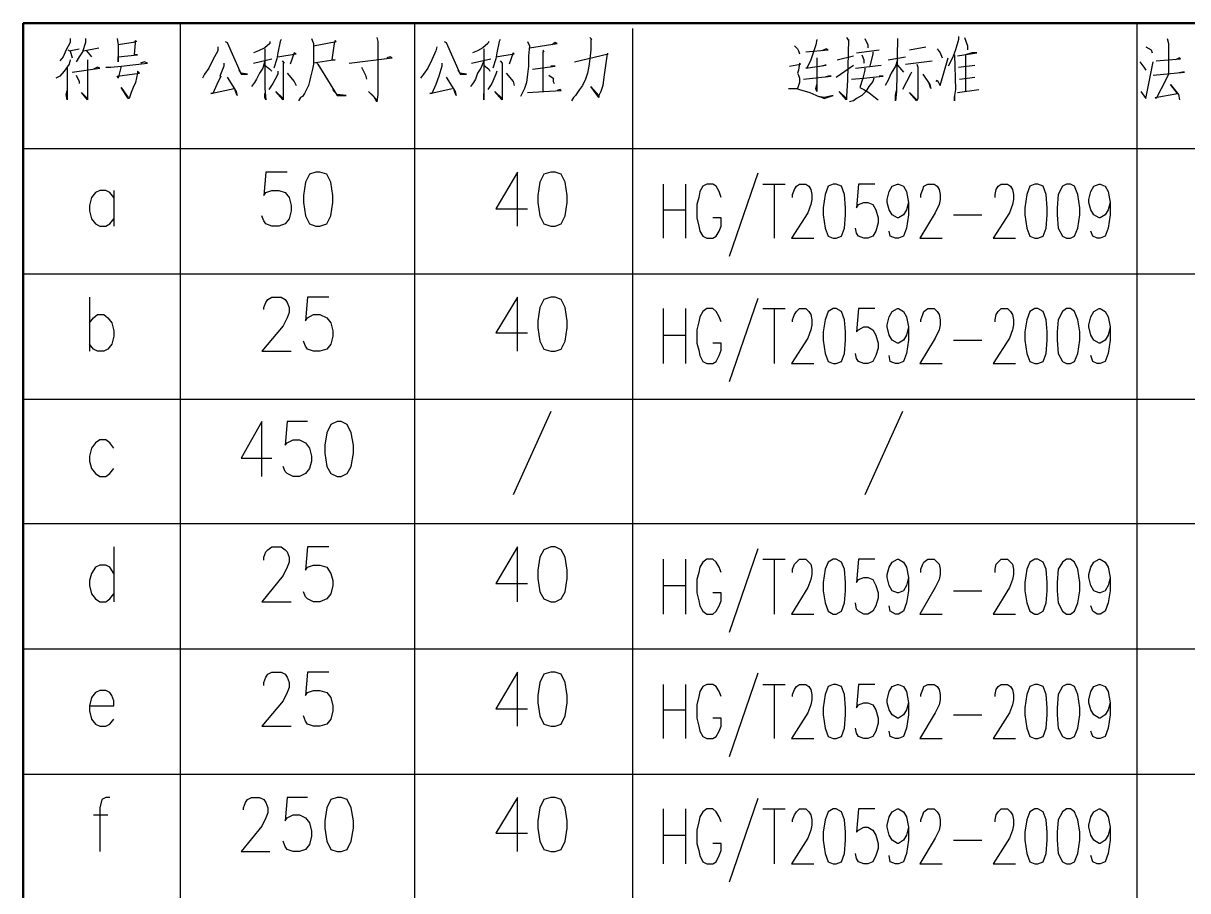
# Model space of a CAD drawing. Header units: millimetres. Extents: x -892 to 4698, y -3687 to 4524.
# Drawn here: x 3219 to 3964, y 1614 to 2169 of the extents above; entities that cross this region are included whole.
import ezdxf

# ---------------------------------------------------------------- set-up
doc = ezdxf.new("R2010")
doc.units = ezdxf.units.MM
doc.layers.add('1', color=7, linetype='Continuous')

msp = doc.modelspace()

# ---------------------------------------------------------------- linework, layer by layer
at = {"layer": '1', "color": 0, "lineweight": 50}
for points in [[(3218.67, 2168.5), (3218.67, 1128.39)], [(4419.11, 1128.39), (4419.11, 2168.5), (3218.67, 2168.5)]]:
    msp.add_lwpolyline(points, dxfattribs=at)
at = {"layer": '1', "color": 0, "lineweight": 25}
for points in [[(3319.03, 2168.5), (3319.03, 1128.39)], [(3468.92, 2168.5), (3468.92, 1128.39)], [(3930.98, 2168.5), (3930.98, 1128.39)], [(3608.39, 2165.24), (3608.39, 1125.13)], [(3248.65, 2158.73), (3248.65, 2156.12), (3246.04, 2151.56), (3244.09, 2147), (3242.13, 2144.39)], [(3258.43, 2158.73), (3258.43, 2156.12), (3256.47, 2150.25), (3254.51, 2147), (3252.56, 2143.74)], [(3257.12, 2150.91), (3266.9, 2152.86)], [(3278.63, 2158.73), (3279.28, 2154.82), (3279.28, 2143.74), (3279.28, 2147), (3291.66, 2148.3), (3289.71, 2148.3), (3290.36, 2156.12), (3290.36, 2157.42), (3291.01, 2156.77), (3289.06, 2156.12), (3279.28, 2154.82)], [(3343.15, 2153.51), (3343.15, 2150.91), (3339.89, 2145.04), (3337.28, 2139.83), (3334.67, 2135.92), (3333.37, 2133.31)], [(3347.71, 2156.77), (3349.01, 2156.12), (3358.14, 2135.92), (3358.79, 2135.92), (3362.05, 2135.92), (3358.14, 2136.57), (3356.83, 2138.52)], [(3376.38, 2156.77), (3376.38, 2155.47), (3373.12, 2152.86), (3369.21, 2150.91), (3365.96, 2149.6)], [(3383.55, 2158.08), (3382.9, 2156.77), (3381.6, 2149.6), (3380.94, 2145.69), (3378.99, 2139.83)], [(3403.1, 2158.73), (3404.41, 2155.47), (3404.41, 2152.21), (3404.41, 2148.95), (3404.41, 2146.34), (3404.41, 2142.43), (3403.75, 2139.18), (3403.1, 2136.57), (3402.45, 2133.96), (3401.8, 2131.36), (3401.15, 2128.75), (3399.84, 2126.14), (3398.54, 2123.53), (3397.24, 2121.58), (3395.93, 2120.93), (3394.63, 2118.97)], [(3404.41, 2154.16), (3418.74, 2156.77), (3418.09, 2157.42), (3417.44, 2155.47), (3416.14, 2145.04), (3418.09, 2145.04), (3404.41, 2143.09)], [(3444.81, 2159.38), (3445.46, 2156.77), (3445.46, 2123.53), (3445.46, 2122.88), (3444.81, 2118.32), (3442.86, 2121.58), (3442.2, 2122.23), (3439.6, 2124.84), (3444.81, 2119.62)], [(3483.26, 2153.51), (3482.61, 2150.91), (3480, 2145.04), (3477.4, 2139.83), (3474.79, 2135.92), (3472.83, 2133.31)], [(3487.82, 2156.77), (3489.13, 2156.12), (3498.25, 2135.92), (3502.16, 2135.92), (3498.25, 2136.57), (3496.95, 2138.52)], [(3516.5, 2156.77), (3515.85, 2155.47), (3512.59, 2152.86), (3509.33, 2150.91), (3506.07, 2149.6)], [(3523.67, 2158.08), (3523.02, 2156.77), (3521.71, 2149.6), (3521.06, 2145.69), (3519.11, 2139.83)], [(3541.26, 2156.77), (3542.57, 2154.16), (3541.92, 2147.65), (3541.92, 2141.13), (3541.26, 2135.92), (3540.61, 2130.7), (3539.31, 2126.79), (3538.01, 2124.19), (3536.7, 2121.58)], [(3542.57, 2152.86), (3560.16, 2155.47), (3558.86, 2156.12), (3556.9, 2154.82)], [(3581.02, 2159.38), (3582.32, 2158.08), (3581.67, 2158.08), (3581.67, 2151.56), (3581.02, 2145.69), (3580.37, 2141.13), (3579.71, 2136.57), (3578.41, 2132.66), (3576.46, 2128.75), (3574.5, 2126.14), (3571.89, 2122.23), (3570.59, 2120.93), (3569.29, 2118.97)], [(3712.01, 2154.16), (3713.96, 2152.21), (3714.62, 2150.91), (3715.27, 2148.95)], [(3726.35, 2158.08), (3725.7, 2154.82), (3722.44, 2145.04), (3719.83, 2139.83), (3719.18, 2139.83), (3732.21, 2141.78), (3731.56, 2141.78), (3729.61, 2141.13)], [(3745.25, 2159.38), (3746.55, 2157.42), (3746.55, 2158.08), (3745.9, 2132.01), (3745.25, 2121.58), (3745.25, 2120.28), (3745.25, 2119.62), (3740.68, 2124.84), (3745.25, 2120.28)], [(3756.98, 2158.73), (3758.93, 2154.82), (3758.93, 2152.86)], [(3777.83, 2158.73), (3777.18, 2124.84), (3776.53, 2118.97), (3776.53, 2122.23), (3777.18, 2125.49)], [(3785.65, 2151.56), (3796.08, 2153.51)], [(3816.93, 2160.03), (3816.93, 2158.08), (3814.98, 2151.56), (3813.02, 2146.34), (3810.42, 2141.13)], [(3820.84, 2159.38), (3822.8, 2154.16), (3822.8, 2152.86), (3822.8, 2151.56)], [(3936.85, 2153.51), (3940.1, 2151.56), (3940.76, 2149.6)], [(3950.53, 2158.73), (3951.18, 2155.47), (3951.18, 2135.92), (3949.88, 2132.66), (3943.36, 2120.28), (3942.71, 2120.93), (3957.05, 2123.53), (3952.49, 2129.4), (3957.7, 2122.88), (3958.35, 2119.62)], [(3247.35, 2151.56), (3248, 2150.91), (3254.51, 2152.21)], [(3248.65, 2150.91), (3249.95, 2146.34)], [(3259.08, 2150.91), (3262.34, 2147)], [(3365.96, 2143.09), (3377.69, 2145.69)], [(3373.12, 2152.21), (3373.12, 2126.79), (3373.78, 2119.62), (3373.12, 2120.93), (3373.12, 2123.53)], [(3381.6, 2147), (3393.33, 2148.95), (3392.02, 2149.6), (3389.42, 2142.43)], [(3427.22, 2143.09), (3454.59, 2146.34), (3453.28, 2147), (3451.33, 2146.34)], [(3505.42, 2143.09), (3517.8, 2145.69)], [(3513.24, 2152.21), (3513.24, 2126.79), (3513.24, 2119.62), (3513.24, 2120.93), (3513.24, 2123.53)], [(3521.06, 2147), (3532.79, 2148.95), (3532.14, 2149.6), (3529.53, 2142.43)], [(3551.04, 2151.56), (3551.69, 2150.25), (3551.04, 2150.25), (3551.04, 2124.84)], [(3571.24, 2143.74), (3592.75, 2148.95), (3592.1, 2148.95), (3591.44, 2144.39), (3590.79, 2138.52), (3590.14, 2133.96), (3589.49, 2128.75), (3588.19, 2124.84), (3586.88, 2122.23), (3586.88, 2120.93), (3581.67, 2128.1), (3586.88, 2122.23)], [(3719.18, 2150.25), (3733.52, 2151.56), (3732.21, 2152.21), (3729.61, 2150.91)], [(3726.35, 2146.34), (3726.35, 2124.84), (3725.7, 2126.79), (3726.35, 2129.4)], [(3739.38, 2145.04), (3749.81, 2147.65)], [(3751.76, 2149.6), (3766.1, 2151.56)], [(3755.02, 2148.3), (3756.33, 2145.04), (3756.33, 2143.09)], [(3762.19, 2150.25), (3762.19, 2148.95), (3760.24, 2141.13)], [(3771.97, 2145.04), (3783.04, 2147)], [(3802.6, 2131.36), (3803.25, 2132.01), (3805.2, 2128.75), (3810.42, 2146.34)], [(3803.25, 2152.21), (3805.2, 2149.6), (3806.51, 2146.34)], [(3814.33, 2148.3), (3814.98, 2126.14), (3814.33, 2122.23), (3814.33, 2118.97), (3814.33, 2121.58)], [(3816.28, 2147.65), (3828.66, 2149.6), (3828.01, 2149.6), (3825.41, 2149.6), (3821.5, 2148.3), (3821.5, 2124.84)], [(3943.36, 2144.39), (3959, 2145.69), (3958.35, 2146.34), (3955.75, 2145.04)], [(3248.65, 2145.04), (3248, 2142.43), (3244.74, 2137.87), (3242.13, 2134.61), (3239.53, 2133.31)], [(3246.69, 2140.48), (3246.69, 2119.62), (3246.04, 2122.88), (3246.69, 2125.49)], [(3249.95, 2137.22), (3267.55, 2139.83), (3266.25, 2140.48), (3263.64, 2139.18)], [(3259.73, 2145.04), (3259.73, 2128.75), (3259.73, 2122.88), (3259.73, 2120.28), (3259.73, 2119.62), (3255.82, 2124.19), (3259.73, 2120.28)], [(3271.46, 2140.48), (3274.72, 2140.48), (3281.23, 2141.13), (3298.18, 2143.09), (3296.22, 2143.74), (3293.62, 2143.09)], [(3281.23, 2141.13), (3279.28, 2133.31), (3278.63, 2134.61), (3292.97, 2136.57), (3291.66, 2137.87), (3291.66, 2136.57), (3290.36, 2130.7), (3289.06, 2127.45), (3287.75, 2124.19), (3287.1, 2122.23), (3286.45, 2120.28), (3285.8, 2120.28), (3281.23, 2127.45), (3285.8, 2120.93)], [(3347.06, 2143.09), (3347.06, 2141.13), (3344.45, 2134.61), (3345.1, 2134.61), (3342.49, 2129.4), (3339.89, 2123.53), (3338.58, 2123.53), (3353.57, 2126.79)], [(3373.12, 2144.39), (3371.82, 2139.83), (3369.87, 2136.57), (3367.91, 2132.66), (3366.61, 2130.7), (3364.65, 2128.1)], [(3373.12, 2141.78), (3376.38, 2139.18), (3377.69, 2137.87)], [(3381.6, 2137.87), (3381.6, 2135.92), (3378.34, 2130.05), (3375.73, 2126.14)], [(3384.2, 2144.39), (3385.51, 2143.09), (3384.86, 2143.09), (3384.86, 2126.14), (3384.86, 2121.58), (3384.86, 2119.62), (3380.29, 2124.84), (3384.86, 2120.28)], [(3406.36, 2143.09), (3407.01, 2142.43), (3419.4, 2122.23), (3420.05, 2122.23), (3425.26, 2122.23), (3419.4, 2122.88), (3416.79, 2126.14)], [(3435.04, 2140.48), (3437.64, 2135.27), (3438.29, 2132.66)], [(3486.52, 2143.09), (3486.52, 2141.13), (3484.57, 2134.61), (3482.61, 2129.4), (3480, 2123.53), (3478.7, 2123.53), (3493.04, 2126.79)], [(3513.24, 2144.39), (3511.29, 2139.83), (3509.33, 2136.57), (3508.03, 2132.66), (3506.72, 2130.7), (3504.77, 2128.1)], [(3513.24, 2141.78), (3516.5, 2139.18), (3517.15, 2137.87)], [(3521.71, 2137.87), (3521.06, 2135.92), (3518.45, 2130.05), (3515.85, 2126.14)], [(3523.67, 2144.39), (3524.97, 2143.09), (3524.97, 2126.14), (3524.97, 2121.58), (3524.97, 2119.62), (3520.41, 2124.84), (3524.97, 2120.28)], [(3544.52, 2139.18), (3558.86, 2141.13), (3558.21, 2141.13), (3556.25, 2141.13)], [(3708.75, 2141.13), (3715.92, 2142.43), (3715.27, 2143.09), (3714.62, 2138.52), (3713.96, 2136.57), (3714.62, 2135.27), (3715.27, 2133.31), (3715.27, 2132.66), (3715.27, 2130.7), (3713.96, 2126.79)], [(3738.73, 2133.96), (3749.81, 2141.78)], [(3751.11, 2139.83), (3767.4, 2141.78)], [(3756.98, 2139.83), (3756.98, 2138.52), (3755.67, 2133.31), (3753.72, 2127.45), (3756.33, 2126.14), (3759.58, 2124.19), (3762.84, 2121.58), (3765.45, 2119.62)], [(3777.83, 2145.04), (3776.53, 2141.13), (3773.92, 2136.57), (3771.97, 2132.01), (3770.01, 2128.75)], [(3777.83, 2141.78), (3781.74, 2137.22)], [(3783.04, 2142.43), (3799.99, 2144.39)], [(3790.21, 2142.43), (3790.87, 2140.48), (3790.87, 2124.19), (3790.87, 2120.28), (3790.21, 2118.97), (3785.65, 2124.19), (3790.21, 2119.62)], [(3816.93, 2140.48), (3827.36, 2141.78)], [(3932.94, 2143.74), (3935.54, 2140.48), (3936.85, 2138.52)], [(3933.59, 2124.84), (3936.85, 2120.28), (3941.41, 2143.74)], [(3252.56, 2135.27), (3254.51, 2131.36), (3254.51, 2130.05)], [(3349.01, 2133.96), (3354.88, 2124.84), (3355.53, 2122.23), (3354.23, 2125.49)], [(3387.46, 2136.57), (3392.02, 2131.36), (3393.33, 2128.75)], [(3489.13, 2133.96), (3494.99, 2124.84), (3495.64, 2122.23), (3494.34, 2125.49)], [(3527.58, 2136.57), (3532.14, 2131.36), (3532.79, 2128.75)], [(3554.95, 2135.27), (3557.56, 2133.31), (3557.56, 2131.36), (3558.21, 2130.05)], [(3717.87, 2132.66), (3735.47, 2134.61), (3734.17, 2134.61), (3733.52, 2134.61), (3731.56, 2133.96)], [(3762.84, 2133.31), (3762.19, 2131.36), (3759.58, 2128.1), (3757.63, 2124.84), (3755.02, 2122.23), (3751.76, 2120.28), (3749.81, 2118.97), (3747.2, 2118.32)], [(3748.5, 2132.66), (3756.33, 2133.31), (3762.19, 2133.96), (3768.71, 2134.61), (3768.06, 2134.61), (3766.1, 2134.61)], [(3786.96, 2137.22), (3786.3, 2135.92), (3781.09, 2126.14)], [(3794.12, 2135.92), (3798.69, 2129.4), (3799.34, 2126.79), (3798.03, 2130.7)], [(3817.59, 2132.66), (3827.36, 2133.96)], [(3941.41, 2135.27), (3961.61, 2137.22), (3960.31, 2137.22), (3957.05, 2136.57)], [(3541.26, 2124.19), (3551.69, 2124.84), (3562.77, 2125.49), (3562.12, 2126.14), (3560.16, 2125.49)], [(3708.1, 2126.79), (3711.36, 2126.79), (3713.31, 2126.79), (3715.27, 2126.14), (3721.78, 2124.19), (3727.65, 2121.58), (3728.3, 2121.58), (3730.91, 2120.28), (3736.77, 2122.23), (3730.91, 2120.93), (3727, 2121.58)], [(3816.28, 2124.19), (3829.97, 2126.14)], [(3218.67, 2088.34), (4419.11, 2088.34)], [(3387.46, 2073.35), (3373.78, 2073.35), (3372.47, 2058.36), (3373.78, 2060.32), (3377.69, 2061.62), (3382.25, 2061.62), (3386.16, 2060.32), (3388.77, 2057.06), (3390.07, 2051.85), (3390.07, 2048.59), (3388.77, 2043.38), (3386.16, 2040.12), (3382.25, 2038.81), (3377.69, 2038.81), (3373.78, 2040.12), (3372.47, 2042.07), (3371.17, 2045.33)], [(3405.71, 2073.35), (3401.8, 2072.05), (3399.19, 2066.84), (3397.89, 2058.36), (3397.89, 2053.8), (3399.19, 2045.33), (3401.8, 2040.12), (3405.71, 2038.81), (3408.32, 2038.81), (3412.88, 2040.12), (3415.49, 2045.33), (3416.79, 2053.8), (3416.79, 2058.36), (3415.49, 2066.84), (3412.88, 2072.05), (3408.32, 2073.35), (3405.71, 2073.35)], [(3534.75, 2038.81), (3534.75, 2073.35), (3521.06, 2049.89), (3541.26, 2049.89)], [(3556.25, 2073.35), (3551.69, 2072.05), (3549.08, 2066.84), (3547.78, 2058.36), (3547.78, 2053.8), (3549.08, 2045.33), (3551.69, 2040.12), (3556.25, 2038.81), (3558.86, 2038.81), (3562.77, 2040.12), (3565.38, 2045.33), (3566.68, 2053.8), (3566.68, 2058.36), (3565.38, 2066.84), (3562.77, 2072.05), (3558.86, 2073.35), (3556.25, 2073.35)], [(3688.55, 2072.7), (3670.3, 2019.26)], [(3627.94, 2065.53), (3627.94, 2030.99)], [(3642.28, 2065.53), (3642.28, 2030.99)], [(3665.09, 2057.06), (3663.78, 2060.97), (3661.83, 2064.23), (3659.87, 2065.53), (3655.96, 2065.53), (3653.36, 2064.23), (3651.4, 2060.97), (3650.75, 2057.06), (3649.45, 2052.5), (3649.45, 2044.03), (3650.75, 2038.81), (3651.4, 2035.56), (3653.36, 2032.3), (3655.96, 2030.99), (3659.87, 2030.99), (3661.83, 2032.3), (3663.78, 2035.56), (3665.09, 2038.81), (3665.09, 2044.03), (3659.87, 2044.03)], [(3691.81, 2065.53), (3706.14, 2065.53)], [(3698.98, 2065.53), (3698.98, 2030.99)], [(3710.71, 2057.06), (3710.71, 2059.02), (3712.01, 2062.27), (3713.31, 2064.23), (3715.27, 2065.53), (3719.18, 2065.53), (3721.13, 2064.23), (3722.44, 2062.27), (3723.09, 2059.02), (3723.09, 2055.76), (3722.44, 2052.5), (3720.48, 2047.29), (3710.05, 2030.99), (3724.39, 2030.99)], [(3736.77, 2065.53), (3733.52, 2064.23), (3731.56, 2059.02), (3730.26, 2050.54), (3730.26, 2045.98), (3731.56, 2037.51), (3733.52, 2032.3), (3736.77, 2030.99), (3738.73, 2030.99), (3741.99, 2032.3), (3743.94, 2037.51), (3744.59, 2045.98), (3744.59, 2050.54), (3743.94, 2059.02), (3741.99, 2064.23), (3738.73, 2065.53), (3736.77, 2065.53)], [(3763.49, 2065.53), (3753.07, 2065.53), (3751.76, 2050.54), (3753.07, 2052.5), (3756.33, 2053.8), (3758.93, 2053.8), (3762.19, 2052.5), (3764.15, 2049.24), (3765.45, 2044.03), (3765.45, 2040.77), (3764.15, 2035.56), (3762.19, 2032.3), (3758.93, 2030.99), (3756.33, 2030.99), (3753.07, 2032.3), (3751.76, 2034.25), (3751.11, 2037.51)], [(3785, 2053.8), (3783.7, 2049.24), (3781.74, 2045.98), (3778.48, 2044.03), (3777.83, 2044.03), (3774.57, 2045.98), (3772.62, 2049.24), (3771.31, 2053.8), (3771.31, 2055.76), (3772.62, 2060.97), (3774.57, 2064.23), (3777.83, 2065.53), (3778.48, 2065.53), (3781.74, 2064.23), (3783.7, 2060.97), (3785, 2053.8), (3785, 2045.98), (3783.7, 2037.51), (3781.74, 2032.3), (3778.48, 2030.99), (3776.53, 2030.99), (3773.27, 2032.3), (3772.62, 2035.56)], [(3792.82, 2057.06), (3792.82, 2059.02), (3794.12, 2062.27), (3794.78, 2064.23), (3797.38, 2065.53), (3801.29, 2065.53), (3803.25, 2064.23), (3804.55, 2062.27), (3805.2, 2059.02), (3805.2, 2055.76), (3804.55, 2052.5), (3801.94, 2047.29), (3792.17, 2030.99), (3806.51, 2030.99)], [(3840.39, 2057.06), (3840.39, 2059.02), (3841.05, 2062.27), (3842.35, 2064.23), (3844.3, 2065.53), (3848.22, 2065.53), (3850.17, 2064.23), (3851.47, 2062.27), (3852.13, 2059.02), (3852.13, 2055.76), (3851.47, 2052.5), (3849.52, 2047.29), (3839.09, 2030.99), (3853.43, 2030.99)], [(3865.81, 2065.53), (3862.55, 2064.23), (3860.6, 2059.02), (3859.29, 2050.54), (3859.29, 2045.98), (3860.6, 2037.51), (3862.55, 2032.3), (3865.81, 2030.99), (3867.77, 2030.99), (3871.02, 2032.3), (3872.98, 2037.51), (3873.63, 2045.98), (3873.63, 2050.54), (3872.98, 2059.02), (3871.02, 2064.23), (3867.77, 2065.53), (3865.81, 2065.53)], [(3886.01, 2065.53), (3883.41, 2064.23), (3880.8, 2059.02), (3880.15, 2050.54), (3880.15, 2045.98), (3880.8, 2037.51), (3883.41, 2032.3), (3886.01, 2030.99), (3888.62, 2030.99), (3891.23, 2032.3), (3893.18, 2037.51), (3894.49, 2045.98), (3894.49, 2050.54), (3893.18, 2059.02), (3891.23, 2064.23), (3888.62, 2065.53), (3886.01, 2065.53)], [(3914.04, 2053.8), (3912.73, 2049.24), (3910.78, 2045.98), (3907.52, 2044.03), (3906.87, 2044.03), (3903.61, 2045.98), (3901.65, 2049.24), (3900.35, 2053.8), (3900.35, 2055.76), (3901.65, 2060.97), (3903.61, 2064.23), (3906.87, 2065.53), (3907.52, 2065.53), (3910.78, 2064.23), (3912.73, 2060.97), (3914.04, 2053.8), (3914.04, 2045.98), (3912.73, 2037.51), (3910.78, 2032.3), (3907.52, 2030.99), (3905.56, 2030.99), (3902.96, 2032.3), (3901.65, 2035.56)], [(3276.67, 2057.06), (3274.07, 2060.32), (3271.46, 2061.62), (3267.55, 2061.62), (3264.94, 2060.32), (3262.34, 2057.06), (3261.03, 2051.85), (3261.03, 2048.59), (3262.34, 2043.38), (3264.94, 2040.12), (3267.55, 2038.81), (3271.46, 2038.81), (3274.07, 2040.12), (3276.67, 2043.38)], [(3276.67, 2061.62), (3276.67, 2038.81)], [(3627.94, 2049.24), (3642.28, 2049.24)], [(3813.67, 2045.98), (3831.92, 2045.98)], [(3218.67, 2008.18), (4419.11, 2008.18)], [(3261.03, 1993.19), (3261.03, 1958.65)], [(3372.47, 1985.37), (3372.47, 1986.68), (3373.78, 1989.94), (3375.08, 1991.89), (3377.69, 1993.19), (3383.55, 1993.19), (3386.16, 1991.89), (3387.46, 1989.94), (3388.77, 1986.68), (3388.77, 1983.42), (3387.46, 1980.16), (3384.86, 1974.95), (3371.17, 1958.65), (3390.07, 1958.65)], [(3414.18, 1993.19), (3400.5, 1993.19), (3399.19, 1978.21), (3400.5, 1980.16), (3404.41, 1982.12), (3408.32, 1982.12), (3412.88, 1980.16), (3415.49, 1976.9), (3416.79, 1971.69), (3416.79, 1968.43), (3415.49, 1963.22), (3412.88, 1959.96), (3408.32, 1958.65), (3404.41, 1958.65), (3400.5, 1959.96), (3399.19, 1961.91), (3397.89, 1965.17)], [(3534.75, 1958.65), (3534.75, 1993.19), (3521.06, 1970.38), (3541.26, 1970.38)], [(3556.25, 1993.19), (3551.69, 1991.89), (3549.08, 1986.68), (3547.78, 1978.21), (3547.78, 1973.64), (3549.08, 1965.17), (3551.69, 1959.96), (3556.25, 1958.65), (3558.86, 1958.65), (3562.77, 1959.96), (3565.38, 1965.17), (3566.68, 1973.64), (3566.68, 1978.21), (3565.38, 1986.68), (3562.77, 1991.89), (3558.86, 1993.19), (3556.25, 1993.19)], [(3688.55, 1992.54), (3670.3, 1939.1)], [(3261.03, 1976.9), (3263.64, 1980.16), (3266.25, 1982.12), (3270.16, 1982.12), (3272.76, 1980.16), (3275.37, 1976.9), (3276.67, 1971.69), (3276.67, 1968.43), (3275.37, 1963.22), (3272.76, 1959.96), (3270.16, 1958.65), (3266.25, 1958.65), (3263.64, 1959.96), (3261.03, 1963.22)], [(3627.94, 1986.03), (3627.94, 1950.83)], [(3642.28, 1986.03), (3642.28, 1950.83)], [(3665.09, 1977.55), (3663.78, 1980.81), (3661.83, 1984.07), (3659.87, 1986.03), (3655.96, 1986.03), (3653.36, 1984.07), (3651.4, 1980.81), (3650.75, 1977.55), (3649.45, 1972.34), (3649.45, 1963.87), (3650.75, 1959.31), (3651.4, 1956.05), (3653.36, 1952.14), (3655.96, 1950.83), (3659.87, 1950.83), (3661.83, 1952.14), (3663.78, 1956.05), (3665.09, 1959.31), (3665.09, 1963.87), (3659.87, 1963.87)], [(3691.81, 1986.03), (3706.14, 1986.03)], [(3698.98, 1986.03), (3698.98, 1950.83)], [(3710.71, 1977.55), (3710.71, 1978.86), (3712.01, 1982.12), (3713.31, 1984.07), (3715.27, 1986.03), (3719.18, 1986.03), (3721.13, 1984.07), (3722.44, 1982.12), (3723.09, 1978.86), (3723.09, 1975.6), (3722.44, 1972.34), (3720.48, 1967.13), (3710.05, 1950.83), (3724.39, 1950.83)], [(3736.77, 1986.03), (3733.52, 1984.07), (3731.56, 1978.86), (3730.26, 1971.04), (3730.26, 1965.82), (3731.56, 1957.35), (3733.52, 1952.14), (3736.77, 1950.83), (3738.73, 1950.83), (3741.99, 1952.14), (3743.94, 1957.35), (3744.59, 1965.82), (3744.59, 1971.04), (3743.94, 1978.86), (3741.99, 1984.07), (3738.73, 1986.03), (3736.77, 1986.03)], [(3763.49, 1986.03), (3753.07, 1986.03), (3751.76, 1971.04), (3753.07, 1972.34), (3756.33, 1974.3), (3758.93, 1974.3), (3762.19, 1972.34), (3764.15, 1969.08), (3765.45, 1963.87), (3765.45, 1960.61), (3764.15, 1956.05), (3762.19, 1952.14), (3758.93, 1950.83), (3756.33, 1950.83), (3753.07, 1952.14), (3751.76, 1954.09), (3751.11, 1957.35)], [(3785, 1974.3), (3783.7, 1969.08), (3781.74, 1965.82), (3778.48, 1963.87), (3777.83, 1963.87), (3774.57, 1965.82), (3772.62, 1969.08), (3771.31, 1974.3), (3771.31, 1975.6), (3772.62, 1980.81), (3774.57, 1984.07), (3777.83, 1986.03), (3778.48, 1986.03), (3781.74, 1984.07), (3783.7, 1980.81), (3785, 1974.3), (3785, 1965.82), (3783.7, 1957.35), (3781.74, 1952.14), (3778.48, 1950.83), (3776.53, 1950.83), (3773.27, 1952.14), (3772.62, 1956.05)], [(3792.82, 1977.55), (3792.82, 1978.86), (3794.12, 1982.12), (3794.78, 1984.07), (3797.38, 1986.03), (3801.29, 1986.03), (3803.25, 1984.07), (3804.55, 1982.12), (3805.2, 1978.86), (3805.2, 1975.6), (3804.55, 1972.34), (3801.94, 1967.13), (3792.17, 1950.83), (3806.51, 1950.83)], [(3840.39, 1977.55), (3840.39, 1978.86), (3841.05, 1982.12), (3842.35, 1984.07), (3844.3, 1986.03), (3848.22, 1986.03), (3850.17, 1984.07), (3851.47, 1982.12), (3852.13, 1978.86), (3852.13, 1975.6), (3851.47, 1972.34), (3849.52, 1967.13), (3839.09, 1950.83), (3853.43, 1950.83)], [(3865.81, 1986.03), (3862.55, 1984.07), (3860.6, 1978.86), (3859.29, 1971.04), (3859.29, 1965.82), (3860.6, 1957.35), (3862.55, 1952.14), (3865.81, 1950.83), (3867.77, 1950.83), (3871.02, 1952.14), (3872.98, 1957.35), (3873.63, 1965.82), (3873.63, 1971.04), (3872.98, 1978.86), (3871.02, 1984.07), (3867.77, 1986.03), (3865.81, 1986.03)], [(3886.01, 1986.03), (3883.41, 1984.07), (3880.8, 1978.86), (3880.15, 1971.04), (3880.15, 1965.82), (3880.8, 1957.35), (3883.41, 1952.14), (3886.01, 1950.83), (3888.62, 1950.83), (3891.23, 1952.14), (3893.18, 1957.35), (3894.49, 1965.82), (3894.49, 1971.04), (3893.18, 1978.86), (3891.23, 1984.07), (3888.62, 1986.03), (3886.01, 1986.03)], [(3914.04, 1974.3), (3912.73, 1969.08), (3910.78, 1965.82), (3907.52, 1963.87), (3906.87, 1963.87), (3903.61, 1965.82), (3901.65, 1969.08), (3900.35, 1974.3), (3900.35, 1975.6), (3901.65, 1980.81), (3903.61, 1984.07), (3906.87, 1986.03), (3907.52, 1986.03), (3910.78, 1984.07), (3912.73, 1980.81), (3914.04, 1974.3), (3914.04, 1965.82), (3912.73, 1957.35), (3910.78, 1952.14), (3907.52, 1950.83), (3905.56, 1950.83), (3902.96, 1952.14), (3901.65, 1956.05)], [(3627.94, 1969.08), (3642.28, 1969.08)], [(3813.67, 1965.82), (3831.92, 1965.82)], [(3218.67, 1928.02), (4419.11, 1928.02)], [(3556.25, 1920.2), (3532.14, 1866.76)], [(3781.09, 1920.2), (3756.98, 1866.76)], [(3371.17, 1878.5), (3371.17, 1913.69), (3358.14, 1890.23), (3377.69, 1890.23)], [(3400.5, 1913.69), (3387.46, 1913.69), (3386.16, 1898.7), (3387.46, 1900), (3391.37, 1901.96), (3395.28, 1901.96), (3399.19, 1900), (3401.8, 1896.74), (3403.1, 1891.53), (3403.1, 1888.27), (3401.8, 1883.71), (3399.19, 1880.45), (3395.28, 1878.5), (3391.37, 1878.5), (3387.46, 1880.45), (3386.16, 1881.75), (3384.86, 1885.01)], [(3419.4, 1913.69), (3415.49, 1911.73), (3412.88, 1906.52), (3411.57, 1898.7), (3411.57, 1893.48), (3412.88, 1885.01), (3415.49, 1880.45), (3419.4, 1878.5), (3422, 1878.5), (3425.91, 1880.45), (3428.52, 1885.01), (3429.82, 1893.48), (3429.82, 1898.7), (3428.52, 1906.52), (3425.91, 1911.73), (3422, 1913.69), (3419.4, 1913.69)], [(3276.67, 1896.74), (3274.07, 1900), (3271.46, 1901.96), (3267.55, 1901.96), (3264.94, 1900), (3262.34, 1896.74), (3261.03, 1891.53), (3261.03, 1888.27), (3262.34, 1883.71), (3264.94, 1880.45), (3267.55, 1878.5), (3271.46, 1878.5), (3274.07, 1880.45), (3276.67, 1883.71)], [(3218.67, 1848.52), (4419.11, 1848.52)], [(3276.67, 1833.53), (3276.67, 1798.34)], [(3372.47, 1825.06), (3372.47, 1827.01), (3373.78, 1830.27), (3375.08, 1831.57), (3377.69, 1833.53), (3383.55, 1833.53), (3386.16, 1831.57), (3387.46, 1830.27), (3388.77, 1827.01), (3388.77, 1823.75), (3387.46, 1820.49), (3384.86, 1815.28), (3371.17, 1798.34), (3390.07, 1798.34)], [(3414.18, 1833.53), (3400.5, 1833.53), (3399.19, 1818.54), (3400.5, 1820.49), (3404.41, 1821.8), (3408.32, 1821.8), (3412.88, 1820.49), (3415.49, 1816.58), (3416.79, 1812.02), (3416.79, 1808.76), (3415.49, 1803.55), (3412.88, 1800.29), (3408.32, 1798.34), (3404.41, 1798.34), (3400.5, 1800.29), (3399.19, 1801.59), (3397.89, 1804.85)], [(3534.75, 1798.34), (3534.75, 1833.53), (3521.06, 1810.07), (3541.26, 1810.07)], [(3556.25, 1833.53), (3551.69, 1831.57), (3549.08, 1827.01), (3547.78, 1818.54), (3547.78, 1813.32), (3549.08, 1804.85), (3551.69, 1800.29), (3556.25, 1798.34), (3558.86, 1798.34), (3562.77, 1800.29), (3565.38, 1804.85), (3566.68, 1813.32), (3566.68, 1818.54), (3565.38, 1827.01), (3562.77, 1831.57), (3558.86, 1833.53), (3556.25, 1833.53)], [(3627.94, 1825.71), (3627.94, 1790.52)], [(3642.28, 1825.71), (3642.28, 1790.52)], [(3665.09, 1817.24), (3663.78, 1820.49), (3661.83, 1823.75), (3659.87, 1825.71), (3655.96, 1825.71), (3653.36, 1823.75), (3651.4, 1820.49), (3650.75, 1817.24), (3649.45, 1812.67), (3649.45, 1804.2), (3650.75, 1798.99), (3651.4, 1795.73), (3653.36, 1792.47), (3655.96, 1790.52), (3659.87, 1790.52), (3661.83, 1792.47), (3663.78, 1795.73), (3665.09, 1798.99), (3665.09, 1804.2), (3659.87, 1804.2)], [(3688.55, 1832.22), (3670.3, 1778.78)], [(3691.81, 1825.71), (3706.14, 1825.71)], [(3698.98, 1825.71), (3698.98, 1790.52)], [(3710.71, 1817.24), (3710.71, 1819.19), (3712.01, 1822.45), (3713.31, 1823.75), (3715.27, 1825.71), (3719.18, 1825.71), (3721.13, 1823.75), (3722.44, 1822.45), (3723.09, 1819.19), (3723.09, 1815.93), (3722.44, 1812.67), (3720.48, 1807.46), (3710.05, 1790.52), (3724.39, 1790.52)], [(3736.77, 1825.71), (3733.52, 1823.75), (3731.56, 1819.19), (3730.26, 1810.72), (3730.26, 1805.5), (3731.56, 1797.68), (3733.52, 1792.47), (3736.77, 1790.52), (3738.73, 1790.52), (3741.99, 1792.47), (3743.94, 1797.68), (3744.59, 1805.5), (3744.59, 1810.72), (3743.94, 1819.19), (3741.99, 1823.75), (3738.73, 1825.71), (3736.77, 1825.71)], [(3763.49, 1825.71), (3753.07, 1825.71), (3751.76, 1810.72), (3753.07, 1812.67), (3756.33, 1813.98), (3758.93, 1813.98), (3762.19, 1812.67), (3764.15, 1808.76), (3765.45, 1804.2), (3765.45, 1800.94), (3764.15, 1795.73), (3762.19, 1792.47), (3758.93, 1790.52), (3756.33, 1790.52), (3753.07, 1792.47), (3751.76, 1793.77), (3751.11, 1797.68)], [(3785, 1813.98), (3783.7, 1808.76), (3781.74, 1805.5), (3778.48, 1804.2), (3777.83, 1804.2), (3774.57, 1805.5), (3772.62, 1808.76), (3771.31, 1813.98), (3771.31, 1815.93), (3772.62, 1820.49), (3774.57, 1823.75), (3777.83, 1825.71), (3778.48, 1825.71), (3781.74, 1823.75), (3783.7, 1820.49), (3785, 1813.98), (3785, 1805.5), (3783.7, 1797.68), (3781.74, 1792.47), (3778.48, 1790.52), (3776.53, 1790.52), (3773.27, 1792.47), (3772.62, 1795.73)], [(3792.82, 1817.24), (3792.82, 1819.19), (3794.12, 1822.45), (3794.78, 1823.75), (3797.38, 1825.71), (3801.29, 1825.71), (3803.25, 1823.75), (3804.55, 1822.45), (3805.2, 1819.19), (3805.2, 1815.93), (3804.55, 1812.67), (3801.94, 1807.46), (3792.17, 1790.52), (3806.51, 1790.52)], [(3840.39, 1817.24), (3840.39, 1819.19), (3841.05, 1822.45), (3842.35, 1823.75), (3844.3, 1825.71), (3848.22, 1825.71), (3850.17, 1823.75), (3851.47, 1822.45), (3852.13, 1819.19), (3852.13, 1815.93), (3851.47, 1812.67), (3849.52, 1807.46), (3839.09, 1790.52), (3853.43, 1790.52)], [(3865.81, 1825.71), (3862.55, 1823.75), (3860.6, 1819.19), (3859.29, 1810.72), (3859.29, 1805.5), (3860.6, 1797.68), (3862.55, 1792.47), (3865.81, 1790.52), (3867.77, 1790.52), (3871.02, 1792.47), (3872.98, 1797.68), (3873.63, 1805.5), (3873.63, 1810.72), (3872.98, 1819.19), (3871.02, 1823.75), (3867.77, 1825.71), (3865.81, 1825.71)], [(3886.01, 1825.71), (3883.41, 1823.75), (3880.8, 1819.19), (3880.15, 1810.72), (3880.15, 1805.5), (3880.8, 1797.68), (3883.41, 1792.47), (3886.01, 1790.52), (3888.62, 1790.52), (3891.23, 1792.47), (3893.18, 1797.68), (3894.49, 1805.5), (3894.49, 1810.72), (3893.18, 1819.19), (3891.23, 1823.75), (3888.62, 1825.71), (3886.01, 1825.71)], [(3914.04, 1813.98), (3912.73, 1808.76), (3910.78, 1805.5), (3907.52, 1804.2), (3906.87, 1804.2), (3903.61, 1805.5), (3901.65, 1808.76), (3900.35, 1813.98), (3900.35, 1815.93), (3901.65, 1820.49), (3903.61, 1823.75), (3906.87, 1825.71), (3907.52, 1825.71), (3910.78, 1823.75), (3912.73, 1820.49), (3914.04, 1813.98), (3914.04, 1805.5), (3912.73, 1797.68), (3910.78, 1792.47), (3907.52, 1790.52), (3905.56, 1790.52), (3902.96, 1792.47), (3901.65, 1795.73)], [(3276.67, 1816.58), (3274.07, 1820.49), (3271.46, 1821.8), (3267.55, 1821.8), (3264.94, 1820.49), (3262.34, 1816.58), (3261.03, 1812.02), (3261.03, 1808.76), (3262.34, 1803.55), (3264.94, 1800.29), (3267.55, 1798.34), (3271.46, 1798.34), (3274.07, 1800.29), (3276.67, 1803.55)], [(3627.94, 1808.76), (3642.28, 1808.76)], [(3813.67, 1805.5), (3831.92, 1805.5)], [(3218.67, 1768.36), (4419.11, 1768.36)], [(3372.47, 1744.9), (3372.47, 1746.85), (3373.78, 1750.11), (3375.08, 1752.06), (3377.69, 1753.37), (3383.55, 1753.37), (3386.16, 1752.06), (3387.46, 1750.11), (3388.77, 1746.85), (3388.77, 1743.59), (3387.46, 1740.33), (3384.86, 1735.12), (3371.17, 1718.83), (3390.07, 1718.83)], [(3414.18, 1753.37), (3400.5, 1753.37), (3399.19, 1738.38), (3400.5, 1740.33), (3404.41, 1741.64), (3408.32, 1741.64), (3412.88, 1740.33), (3415.49, 1737.08), (3416.79, 1731.86), (3416.79, 1728.6), (3415.49, 1723.39), (3412.88, 1720.13), (3408.32, 1718.83), (3404.41, 1718.83), (3400.5, 1720.13), (3399.19, 1722.09), (3397.89, 1725.35)], [(3534.75, 1718.83), (3534.75, 1753.37), (3521.06, 1729.91), (3541.26, 1729.91)], [(3556.25, 1753.37), (3551.69, 1752.06), (3549.08, 1746.85), (3547.78, 1738.38), (3547.78, 1733.82), (3549.08, 1725.35), (3551.69, 1720.13), (3556.25, 1718.83), (3558.86, 1718.83), (3562.77, 1720.13), (3565.38, 1725.35), (3566.68, 1733.82), (3566.68, 1738.38), (3565.38, 1746.85), (3562.77, 1752.06), (3558.86, 1753.37), (3556.25, 1753.37)], [(3688.55, 1752.72), (3670.3, 1699.28)], [(3627.94, 1745.55), (3627.94, 1711.01)], [(3642.28, 1745.55), (3642.28, 1711.01)], [(3665.09, 1737.73), (3663.78, 1740.99), (3661.83, 1744.24), (3659.87, 1745.55), (3655.96, 1745.55), (3653.36, 1744.24), (3651.4, 1740.99), (3650.75, 1737.73), (3649.45, 1732.51), (3649.45, 1724.04), (3650.75, 1718.83), (3651.4, 1715.57), (3653.36, 1712.31), (3655.96, 1711.01), (3659.87, 1711.01), (3661.83, 1712.31), (3663.78, 1715.57), (3665.09, 1718.83), (3665.09, 1724.04), (3659.87, 1724.04)], [(3691.81, 1745.55), (3706.14, 1745.55)], [(3698.98, 1745.55), (3698.98, 1711.01)], [(3710.71, 1737.73), (3710.71, 1739.03), (3712.01, 1742.29), (3713.31, 1744.24), (3715.27, 1745.55), (3719.18, 1745.55), (3721.13, 1744.24), (3722.44, 1742.29), (3723.09, 1739.03), (3723.09, 1735.77), (3722.44, 1732.51), (3720.48, 1727.3), (3710.05, 1711.01), (3724.39, 1711.01)], [(3736.77, 1745.55), (3733.52, 1744.24), (3731.56, 1739.03), (3730.26, 1730.56), (3730.26, 1726), (3731.56, 1717.52), (3733.52, 1712.31), (3736.77, 1711.01), (3738.73, 1711.01), (3741.99, 1712.31), (3743.94, 1717.52), (3744.59, 1726), (3744.59, 1730.56), (3743.94, 1739.03), (3741.99, 1744.24), (3738.73, 1745.55), (3736.77, 1745.55)], [(3763.49, 1745.55), (3753.07, 1745.55), (3751.76, 1730.56), (3753.07, 1732.51), (3756.33, 1733.82), (3758.93, 1733.82), (3762.19, 1732.51), (3764.15, 1729.26), (3765.45, 1724.04), (3765.45, 1720.78), (3764.15, 1715.57), (3762.19, 1712.31), (3758.93, 1711.01), (3756.33, 1711.01), (3753.07, 1712.31), (3751.76, 1714.27), (3751.11, 1717.52)], [(3785, 1733.82), (3783.7, 1729.26), (3781.74, 1726), (3778.48, 1724.04), (3777.83, 1724.04), (3774.57, 1726), (3772.62, 1729.26), (3771.31, 1733.82), (3771.31, 1735.77), (3772.62, 1740.99), (3774.57, 1744.24), (3777.83, 1745.55), (3778.48, 1745.55), (3781.74, 1744.24), (3783.7, 1740.99), (3785, 1733.82), (3785, 1726), (3783.7, 1717.52), (3781.74, 1712.31), (3778.48, 1711.01), (3776.53, 1711.01), (3773.27, 1712.31), (3772.62, 1715.57)], [(3792.82, 1737.73), (3792.82, 1739.03), (3794.12, 1742.29), (3794.78, 1744.24), (3797.38, 1745.55), (3801.29, 1745.55), (3803.25, 1744.24), (3804.55, 1742.29), (3805.2, 1739.03), (3805.2, 1735.77), (3804.55, 1732.51), (3801.94, 1727.3), (3792.17, 1711.01), (3806.51, 1711.01)], [(3840.39, 1737.73), (3840.39, 1739.03), (3841.05, 1742.29), (3842.35, 1744.24), (3844.3, 1745.55), (3848.22, 1745.55), (3850.17, 1744.24), (3851.47, 1742.29), (3852.13, 1739.03), (3852.13, 1735.77), (3851.47, 1732.51), (3849.52, 1727.3), (3839.09, 1711.01), (3853.43, 1711.01)], [(3865.81, 1745.55), (3862.55, 1744.24), (3860.6, 1739.03), (3859.29, 1730.56), (3859.29, 1726), (3860.6, 1717.52), (3862.55, 1712.31), (3865.81, 1711.01), (3867.77, 1711.01), (3871.02, 1712.31), (3872.98, 1717.52), (3873.63, 1726), (3873.63, 1730.56), (3872.98, 1739.03), (3871.02, 1744.24), (3867.77, 1745.55), (3865.81, 1745.55)], [(3886.01, 1745.55), (3883.41, 1744.24), (3880.8, 1739.03), (3880.15, 1730.56), (3880.15, 1726), (3880.8, 1717.52), (3883.41, 1712.31), (3886.01, 1711.01), (3888.62, 1711.01), (3891.23, 1712.31), (3893.18, 1717.52), (3894.49, 1726), (3894.49, 1730.56), (3893.18, 1739.03), (3891.23, 1744.24), (3888.62, 1745.55), (3886.01, 1745.55)], [(3914.04, 1733.82), (3912.73, 1729.26), (3910.78, 1726), (3907.52, 1724.04), (3906.87, 1724.04), (3903.61, 1726), (3901.65, 1729.26), (3900.35, 1733.82), (3900.35, 1735.77), (3901.65, 1740.99), (3903.61, 1744.24), (3906.87, 1745.55), (3907.52, 1745.55), (3910.78, 1744.24), (3912.73, 1740.99), (3914.04, 1733.82), (3914.04, 1726), (3912.73, 1717.52), (3910.78, 1712.31), (3907.52, 1711.01), (3905.56, 1711.01), (3902.96, 1712.31), (3901.65, 1715.57)], [(3261.03, 1731.86), (3276.67, 1731.86), (3276.67, 1735.12), (3275.37, 1738.38), (3274.07, 1740.33), (3271.46, 1741.64), (3267.55, 1741.64), (3264.94, 1740.33), (3262.34, 1737.08), (3261.03, 1731.86), (3261.03, 1728.6), (3262.34, 1723.39), (3264.94, 1720.13), (3267.55, 1718.83), (3271.46, 1718.83), (3274.07, 1720.13), (3276.67, 1723.39)], [(3627.94, 1729.26), (3642.28, 1729.26)], [(3813.67, 1726), (3831.92, 1726)], [(3218.67, 1688.2), (4419.11, 1688.2)], [(3274.07, 1673.21), (3271.46, 1673.21), (3268.85, 1671.91), (3267.55, 1666.69), (3267.55, 1638.67)], [(3359.44, 1665.39), (3359.44, 1666.69), (3360.74, 1669.95), (3362.05, 1671.91), (3364.65, 1673.21), (3369.87, 1673.21), (3372.47, 1671.91), (3373.78, 1669.95), (3375.08, 1666.69), (3375.08, 1663.43), (3373.78, 1660.17), (3371.17, 1654.96), (3358.14, 1638.67), (3376.38, 1638.67)], [(3400.5, 1673.21), (3387.46, 1673.21), (3386.16, 1658.22), (3387.46, 1660.17), (3391.37, 1662.13), (3395.28, 1662.13), (3399.19, 1660.17), (3401.8, 1656.92), (3403.1, 1651.7), (3403.1, 1648.44), (3401.8, 1643.23), (3399.19, 1639.97), (3395.28, 1638.67), (3391.37, 1638.67), (3387.46, 1639.97), (3386.16, 1641.93), (3384.86, 1645.19)], [(3419.4, 1673.21), (3415.49, 1671.91), (3412.88, 1666.69), (3411.57, 1658.22), (3411.57, 1653.66), (3412.88, 1645.19), (3415.49, 1639.97), (3419.4, 1638.67), (3422, 1638.67), (3425.91, 1639.97), (3428.52, 1645.19), (3429.82, 1653.66), (3429.82, 1658.22), (3428.52, 1666.69), (3425.91, 1671.91), (3422, 1673.21), (3419.4, 1673.21)], [(3534.75, 1638.67), (3534.75, 1673.21), (3521.06, 1650.4), (3541.26, 1650.4)], [(3556.25, 1673.21), (3551.69, 1671.91), (3549.08, 1666.69), (3547.78, 1658.22), (3547.78, 1653.66), (3549.08, 1645.19), (3551.69, 1639.97), (3556.25, 1638.67), (3558.86, 1638.67), (3562.77, 1639.97), (3565.38, 1645.19), (3566.68, 1653.66), (3566.68, 1658.22), (3565.38, 1666.69), (3562.77, 1671.91), (3558.86, 1673.21), (3556.25, 1673.21)], [(3688.55, 1672.56), (3670.3, 1619.12)], [(3263.64, 1662.13), (3272.76, 1662.13)], [(3627.94, 1666.04), (3627.94, 1630.85)], [(3642.28, 1666.04), (3642.28, 1630.85)], [(3665.09, 1657.57), (3663.78, 1660.83), (3661.83, 1664.09), (3659.87, 1666.04), (3655.96, 1666.04), (3653.36, 1664.09), (3651.4, 1660.83), (3650.75, 1657.57), (3649.45, 1652.35), (3649.45, 1643.88), (3650.75, 1639.32), (3651.4, 1636.06), (3653.36, 1632.15), (3655.96, 1630.85), (3659.87, 1630.85), (3661.83, 1632.15), (3663.78, 1636.06), (3665.09, 1639.32), (3665.09, 1643.88), (3659.87, 1643.88)], [(3691.81, 1666.04), (3706.14, 1666.04)], [(3698.98, 1666.04), (3698.98, 1630.85)], [(3710.71, 1657.57), (3710.71, 1658.87), (3712.01, 1662.13), (3713.31, 1664.09), (3715.27, 1666.04), (3719.18, 1666.04), (3721.13, 1664.09), (3722.44, 1662.13), (3723.09, 1658.87), (3723.09, 1655.61), (3722.44, 1652.35), (3720.48, 1647.14), (3710.05, 1630.85), (3724.39, 1630.85)], [(3736.77, 1666.04), (3733.52, 1664.09), (3731.56, 1658.87), (3730.26, 1651.05), (3730.26, 1645.84), (3731.56, 1637.37), (3733.52, 1632.15), (3736.77, 1630.85), (3738.73, 1630.85), (3741.99, 1632.15), (3743.94, 1637.37), (3744.59, 1645.84), (3744.59, 1651.05), (3743.94, 1658.87), (3741.99, 1664.09), (3738.73, 1666.04), (3736.77, 1666.04)], [(3763.49, 1666.04), (3753.07, 1666.04), (3751.76, 1651.05), (3753.07, 1652.35), (3756.33, 1654.31), (3758.93, 1654.31), (3762.19, 1652.35), (3764.15, 1649.1), (3765.45, 1643.88), (3765.45, 1640.62), (3764.15, 1636.06), (3762.19, 1632.15), (3758.93, 1630.85), (3756.33, 1630.85), (3753.07, 1632.15), (3751.76, 1634.11), (3751.11, 1637.37)], [(3785, 1654.31), (3783.7, 1649.1), (3781.74, 1645.84), (3778.48, 1643.88), (3777.83, 1643.88), (3774.57, 1645.84), (3772.62, 1649.1), (3771.31, 1654.31), (3771.31, 1655.61), (3772.62, 1660.83), (3774.57, 1664.09), (3777.83, 1666.04), (3778.48, 1666.04), (3781.74, 1664.09), (3783.7, 1660.83), (3785, 1654.31), (3785, 1645.84), (3783.7, 1637.37), (3781.74, 1632.15), (3778.48, 1630.85), (3776.53, 1630.85), (3773.27, 1632.15), (3772.62, 1636.06)], [(3792.82, 1657.57), (3792.82, 1658.87), (3794.12, 1662.13), (3794.78, 1664.09), (3797.38, 1666.04), (3801.29, 1666.04), (3803.25, 1664.09), (3804.55, 1662.13), (3805.2, 1658.87), (3805.2, 1655.61), (3804.55, 1652.35), (3801.94, 1647.14), (3792.17, 1630.85), (3806.51, 1630.85)], [(3840.39, 1657.57), (3840.39, 1658.87), (3841.05, 1662.13), (3842.35, 1664.09), (3844.3, 1666.04), (3848.22, 1666.04), (3850.17, 1664.09), (3851.47, 1662.13), (3852.13, 1658.87), (3852.13, 1655.61), (3851.47, 1652.35), (3849.52, 1647.14), (3839.09, 1630.85), (3853.43, 1630.85)], [(3865.81, 1666.04), (3862.55, 1664.09), (3860.6, 1658.87), (3859.29, 1651.05), (3859.29, 1645.84), (3860.6, 1637.37), (3862.55, 1632.15), (3865.81, 1630.85), (3867.77, 1630.85), (3871.02, 1632.15), (3872.98, 1637.37), (3873.63, 1645.84), (3873.63, 1651.05), (3872.98, 1658.87), (3871.02, 1664.09), (3867.77, 1666.04), (3865.81, 1666.04)], [(3886.01, 1666.04), (3883.41, 1664.09), (3880.8, 1658.87), (3880.15, 1651.05), (3880.15, 1645.84), (3880.8, 1637.37), (3883.41, 1632.15), (3886.01, 1630.85), (3888.62, 1630.85), (3891.23, 1632.15), (3893.18, 1637.37), (3894.49, 1645.84), (3894.49, 1651.05), (3893.18, 1658.87), (3891.23, 1664.09), (3888.62, 1666.04), (3886.01, 1666.04)], [(3914.04, 1654.31), (3912.73, 1649.1), (3910.78, 1645.84), (3907.52, 1643.88), (3906.87, 1643.88), (3903.61, 1645.84), (3901.65, 1649.1), (3900.35, 1654.31), (3900.35, 1655.61), (3901.65, 1660.83), (3903.61, 1664.09), (3906.87, 1666.04), (3907.52, 1666.04), (3910.78, 1664.09), (3912.73, 1660.83), (3914.04, 1654.31), (3914.04, 1645.84), (3912.73, 1637.37), (3910.78, 1632.15), (3907.52, 1630.85), (3905.56, 1630.85), (3902.96, 1632.15), (3901.65, 1636.06)], [(3627.94, 1649.1), (3642.28, 1649.1)], [(3813.67, 1645.84), (3831.92, 1645.84)]]:
    msp.add_lwpolyline(points, dxfattribs=at)

doc.saveas('drawing.dxf')
